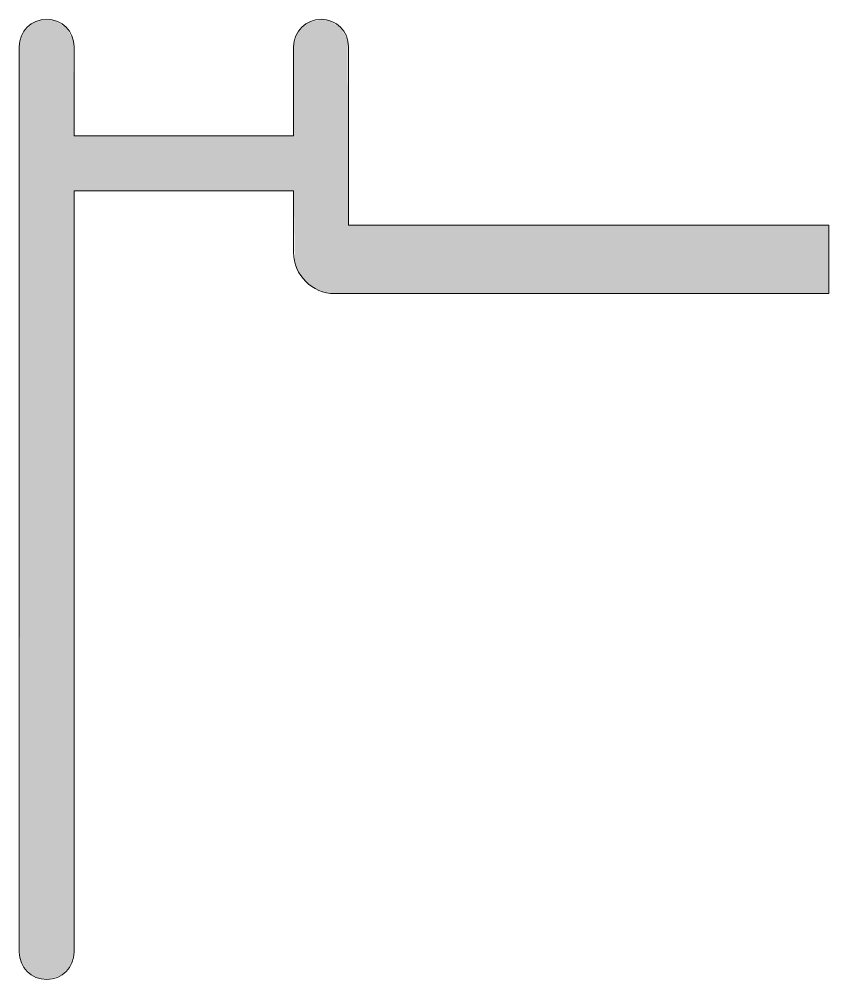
# Model space of a CAD drawing. Header units: metres. Extents: x -9.6 to 14, y -22 to 6.
import ezdxf

# ---------------------------------------------------------------- set-up
doc = ezdxf.new("R2010")
doc.units = ezdxf.units.M
doc.layers.add('A-DETL-GENF', color=92, linetype='Continuous', lineweight=18)

# ---------------------------------------------------------------- blocks, each defined once
blk = doc.blocks.new('31 hebo alu prof vast glas - hebo-4589872-00_0 Basismaterialen')
at = {"layer": 'A-DETL-GENF'}
blk.add_hatch(color=256, dxfattribs=at).paths.add_polyline_path([(-8.8, -22), (-8.4, -21.893), (-8.107, -21.6), (-8, -21.2), (-8, 1), (-1.6, 1), (-1.559, -1.111), (-1.439, -1.4), (-1.249, -1.649), (-0.955, -1.858), (-0.711, -1.959), (-0.4, -2), (14, -2), (14, 0), (0, 0), (-0.027, 5.407), (-0.234, 5.766), (-0.593, 5.973), (-0.8, 6), (-1.2, 5.893), (-1.493, 5.6), (-1.6, 5.2), (-1.6, 2.6), (-8, 2.6), (-8.027, 5.407), (-8.234, 5.766), (-8.593, 5.973), (-9.007, 5.973), (-9.2, 5.893), (-9.493, 5.6), (-9.6, 5.2), (-9.573, -21.407), (-9.493, -21.6), (-9.2, -21.893), (-9.007, -21.973)])
for p, q in [((-9.6, 5.2), (-9.6, -21.2)), ((-9.6, -21.2), (-9.6, 5.2)), ((-8, 2.6), (-8, 5.2)), ((-8, 5.2), (-8, 2.6)), ((-1.6, 5.2), (-1.6, 2.6)), ((-1.6, 2.6), (-1.6, 5.2)), ((0, 0), (0, 5.2)), ((0, 5.2), (0, 0)), ((-1.6, 2.6), (-8, 2.6)), ((-8, 2.6), (-1.6, 2.6)), ((-8, -21.2), (-8, 1)), ((-8, 1), (-1.6, 1)), ((-1.6, 1), (-8, 1)), ((-8, 1), (-8, -21.2)), ((-1.6, 1), (-1.6, -0.8)), ((-1.6, -0.8), (-1.6, 1)), ((14, 0), (0, 0)), ((0, 0), (14, 0)), ((14, -2), (14, 0)), ((14, 0), (14, -2)), ((-0.4, -2), (14, -2)), ((14, -2), (-0.4, -2))]:
    blk.add_line(p, q, dxfattribs=at)
for centre, radius, start, end in [((-8.8, 5.2), 0.8, 0, 180), ((-8.8, 5.2), 0.8, 0, 180), ((-0.8, 5.2), 0.8, 0, 180), ((-0.8, 5.2), 0.8, 0, 180), ((-0.4, -0.8), 1.2, 180, 270), ((-0.4, -0.8), 1.2, 180, 270), ((-8.8, -21.2), 0.8, 180, 360), ((-8.8, -21.2), 0.8, 180, 0)]:
    blk.add_arc(centre, radius, start, end, dxfattribs=at)

msp = doc.modelspace()

# ---------------------------------------------------------------- block references
msp.add_blockref('31 hebo alu prof vast glas - hebo-4589872-00_0 Basismaterialen', (0, 0))

doc.saveas('drawing.dxf')
